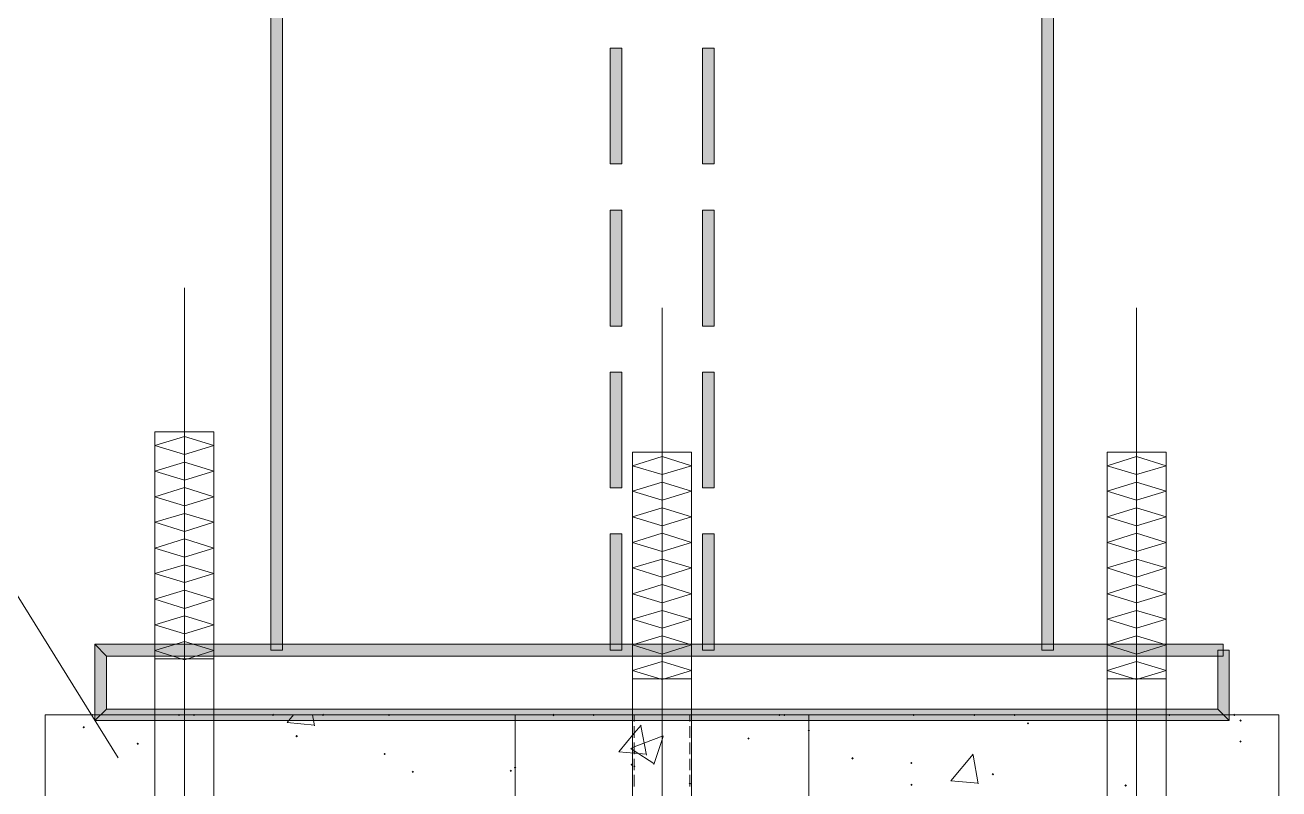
# Model space of a CAD drawing. Header units: millimetres. Extents: x 0 to 586, y 0 to 414.
# Drawn here: x 248.71 to 262.07, y 359.48 to 367.62 of the extents above; entities that cross this region are included whole.
import ezdxf

# ---------------------------------------------------------------- set-up
doc = ezdxf.new("R2010")
doc.units = ezdxf.units.MM

msp = doc.modelspace()

# ---------------------------------------------------------------- hatches: boundary and pattern name
h = msp.add_hatch(color=0)
h.dxf.hatch_style = 2
h.paths.add_polyline_path([(251.452944, 360.958694), (251.329472, 360.958694), (251.329472, 377.72975), (251.452944, 377.72975)])
h = msp.add_hatch(color=0)
h.dxf.hatch_style = 2
h.paths.add_polyline_path([(259.669139, 360.958694), (259.545667, 360.958694), (259.545667, 377.72975), (259.669139, 377.72975)])
h = msp.add_hatch(color=0)
h.dxf.hatch_style = 2
h.paths.add_polyline_path([(254.945444, 366.141), (254.945444, 367.372194), (255.068917, 367.372194), (255.068917, 366.141)])
h = msp.add_hatch(color=0)
h.dxf.hatch_style = 2
h.paths.add_polyline_path([(255.929694, 366.141), (255.929694, 367.372194), (256.053167, 367.372194), (256.053167, 366.141)])
h = msp.add_hatch(color=0)
h.dxf.hatch_style = 2
h.paths.add_polyline_path([(254.945444, 364.412389), (254.945444, 365.647111), (255.068917, 365.647111), (255.068917, 364.412389)])
h = msp.add_hatch(color=0)
h.dxf.hatch_style = 2
h.paths.add_polyline_path([(255.929694, 364.412389), (255.929694, 365.647111), (256.053167, 365.647111), (256.053167, 364.412389)])
h = msp.add_hatch(color=0)
h.dxf.hatch_style = 2
h.paths.add_polyline_path([(254.945444, 362.687306), (254.945444, 363.922028), (255.068917, 363.922028), (255.068917, 362.687306)])
h = msp.add_hatch(color=0)
h.dxf.hatch_style = 2
h.paths.add_polyline_path([(255.929694, 362.687306), (255.929694, 363.922028), (256.053167, 363.922028), (256.053167, 362.687306)])
h = msp.add_hatch(color=0)
h.dxf.hatch_style = 2
h.paths.add_polyline_path([(254.945444, 360.958694), (254.945444, 362.196944), (255.068917, 362.196944), (255.068917, 360.958694)])
h = msp.add_hatch(color=0)
h.dxf.hatch_style = 2
h.paths.add_polyline_path([(255.929694, 360.958694), (255.929694, 362.196944), (256.053167, 362.196944), (256.053167, 360.958694)])
h = msp.add_hatch(color=0)
h.dxf.hatch_style = 2
h.paths.add_polyline_path([(261.478889, 361.022194), (261.478889, 360.895194), (249.579694, 360.895194), (249.456222, 361.022194)])
h = msp.add_hatch(color=0)
h.dxf.hatch_style = 2
h.paths.add_polyline_path([(249.456222, 361.022194), (249.579694, 360.895194), (249.579694, 360.33075), (249.456222, 360.207278)])
h = msp.add_hatch(color=0)
h.dxf.hatch_style = 2
h.paths.add_polyline_path([(261.542389, 360.207278), (261.418917, 360.33075), (261.418917, 360.958694), (261.542389, 360.958694)])
h = msp.add_hatch(color=0)
h.dxf.hatch_style = 2
h.paths.add_polyline_path([(249.456222, 360.207278), (249.579694, 360.33075), (261.418917, 360.33075), (261.542389, 360.207278)])
h = msp.add_hatch(color=0)
h.dxf.hatch_style = 2
h.paths.add_polyline_path([(249.428, 360.254197), (249.414947, 360.26725), (249.428, 360.280303), (249.441053, 360.26725)])
h = msp.add_hatch(color=0)
h.dxf.hatch_style = 2
h.paths.add_polyline_path([(250.352278, 360.254197), (250.339225, 360.26725), (250.352278, 360.280303), (250.365331, 360.26725)])
h = msp.add_hatch(color=0)
h.dxf.hatch_style = 2
h.paths.add_polyline_path([(250.511028, 360.254197), (250.497975, 360.26725), (250.511028, 360.280303), (250.524081, 360.26725)])
h = msp.add_hatch(color=0)
h.dxf.hatch_style = 2
h.paths.add_polyline_path([(250.511028, 360.254197), (250.497975, 360.26725), (250.511028, 360.280303), (250.524081, 360.26725)])
h = msp.add_hatch(color=0)
h.dxf.hatch_style = 2
h.paths.add_polyline_path([(251.354167, 360.254197), (251.341114, 360.26725), (251.354167, 360.280303), (251.367219, 360.26725)])
h = msp.add_hatch(color=0)
h.dxf.hatch_style = 2
h.paths.add_polyline_path([(251.886861, 360.254197), (251.873808, 360.26725), (251.886861, 360.280303), (251.899914, 360.26725)])
h = msp.add_hatch(color=0)
h.dxf.hatch_style = 2
h.paths.add_polyline_path([(252.588889, 360.254197), (252.575836, 360.26725), (252.588889, 360.280303), (252.601942, 360.26725)])
h = msp.add_hatch(color=0)
h.dxf.hatch_style = 2
h.paths.add_polyline_path([(254.342194, 360.254197), (254.329142, 360.26725), (254.342194, 360.280303), (254.355247, 360.26725)])
h = msp.add_hatch(color=0)
h.dxf.hatch_style = 2
h.paths.add_polyline_path([(254.769056, 360.254197), (254.756003, 360.26725), (254.769056, 360.280303), (254.782108, 360.26725)])
h = msp.add_hatch(color=0)
h.dxf.hatch_style = 2
h.paths.add_polyline_path([(254.769056, 360.254197), (254.756003, 360.26725), (254.769056, 360.280303), (254.782108, 360.26725)])
h = msp.add_hatch(color=0)
h.dxf.hatch_style = 2
h.paths.add_polyline_path([(256.748139, 360.254197), (256.735086, 360.26725), (256.748139, 360.280303), (256.761192, 360.26725)])
h = msp.add_hatch(color=0)
h.dxf.hatch_style = 2
h.paths.add_polyline_path([(256.748139, 360.254197), (256.735086, 360.26725), (256.748139, 360.280303), (256.761192, 360.26725)])
h = msp.add_hatch(color=0)
h.dxf.hatch_style = 2
h.paths.add_polyline_path([(256.801056, 360.254197), (256.788003, 360.26725), (256.801056, 360.280303), (256.814108, 360.26725)])
h = msp.add_hatch(color=0)
h.dxf.hatch_style = 2
h.paths.add_polyline_path([(258.180417, 360.254197), (258.167364, 360.26725), (258.180417, 360.280303), (258.193469, 360.26725)])
h = msp.add_hatch(color=0)
h.dxf.hatch_style = 2
h.paths.add_polyline_path([(258.180417, 360.254197), (258.167364, 360.26725), (258.180417, 360.280303), (258.193469, 360.26725)])
h = msp.add_hatch(color=0)
h.dxf.hatch_style = 2
h.paths.add_polyline_path([(258.826, 360.254197), (258.812947, 360.26725), (258.826, 360.280303), (258.839053, 360.26725)])
h = msp.add_hatch(color=0)
h.dxf.hatch_style = 2
h.paths.add_polyline_path([(258.826, 360.254197), (258.812947, 360.26725), (258.826, 360.280303), (258.839053, 360.26725)])
h = msp.add_hatch(color=0)
h.dxf.hatch_style = 2
h.paths.add_polyline_path([(259.256389, 360.254197), (259.243336, 360.26725), (259.256389, 360.280303), (259.269442, 360.26725)])
h = msp.add_hatch(color=0)
h.dxf.hatch_style = 2
h.paths.add_polyline_path([(259.256389, 360.254197), (259.243336, 360.26725), (259.256389, 360.280303), (259.269442, 360.26725)])
h = msp.add_hatch(color=0)
h.dxf.hatch_style = 2
h.paths.add_polyline_path([(259.256389, 360.254197), (259.243336, 360.26725), (259.256389, 360.280303), (259.269442, 360.26725)])
h = msp.add_hatch(color=0)
h.dxf.hatch_style = 2
h.paths.add_polyline_path([(260.903861, 360.254197), (260.890808, 360.26725), (260.903861, 360.280303), (260.916914, 360.26725)])
h = msp.add_hatch(color=0)
h.dxf.hatch_style = 2
h.paths.add_polyline_path([(261.595306, 360.254197), (261.582253, 360.26725), (261.595306, 360.280303), (261.608358, 360.26725)])
h = msp.add_hatch(color=0)
h.dxf.hatch_style = 2
h.paths.add_polyline_path([(261.595306, 360.254197), (261.582253, 360.26725), (261.595306, 360.280303), (261.608358, 360.26725)])
h = msp.add_hatch(color=0)
h.dxf.hatch_style = 2
h.paths.add_polyline_path([(261.662333, 360.194225), (261.649281, 360.207278), (261.662333, 360.220331), (261.675386, 360.207278)])
h = msp.add_hatch(color=0)
h.dxf.hatch_style = 2
h.paths.add_polyline_path([(249.336278, 360.123669), (249.323225, 360.136722), (249.336278, 360.149775), (249.349331, 360.136722)])
h = msp.add_hatch(color=0)
h.dxf.hatch_style = 2
h.paths.add_polyline_path([(249.336278, 360.123669), (249.323225, 360.136722), (249.336278, 360.149775), (249.349331, 360.136722)])
h = msp.add_hatch(color=0)
h.dxf.hatch_style = 2
h.paths.add_polyline_path([(257.062111, 360.088392), (257.049058, 360.101444), (257.062111, 360.114497), (257.075164, 360.101444)])
h = msp.add_hatch(color=0)
h.dxf.hatch_style = 2
h.paths.add_polyline_path([(257.062111, 360.088392), (257.049058, 360.101444), (257.062111, 360.114497), (257.075164, 360.101444)])
h = msp.add_hatch(color=0)
h.dxf.hatch_style = 2
h.paths.add_polyline_path([(257.062111, 360.088392), (257.049058, 360.101444), (257.062111, 360.114497), (257.075164, 360.101444)])
h = msp.add_hatch(color=0)
h.dxf.hatch_style = 2
h.paths.add_polyline_path([(259.3975, 360.166003), (259.384447, 360.179056), (259.3975, 360.192108), (259.410553, 360.179056)])
h = msp.add_hatch(color=0)
h.dxf.hatch_style = 2
h.paths.add_polyline_path([(249.911306, 359.947281), (249.898253, 359.960333), (249.911306, 359.973386), (249.924358, 359.960333)])
h = msp.add_hatch(color=0)
h.dxf.hatch_style = 2
h.paths.add_polyline_path([(251.604639, 360.028419), (251.591586, 360.041472), (251.604639, 360.054525), (251.617692, 360.041472)])
h = msp.add_hatch(color=0)
h.dxf.hatch_style = 2
h.paths.add_polyline_path([(256.420056, 360.003725), (256.407003, 360.016778), (256.420056, 360.029831), (256.433108, 360.016778)])
h = msp.add_hatch(color=0)
h.dxf.hatch_style = 2
h.paths.add_polyline_path([(261.662333, 359.971975), (261.649281, 359.985028), (261.662333, 359.998081), (261.675386, 359.985028)])
h = msp.add_hatch(color=0)
h.dxf.hatch_style = 2
h.paths.add_polyline_path([(252.543028, 359.837919), (252.529975, 359.850972), (252.543028, 359.864025), (252.556081, 359.850972)])
h = msp.add_hatch(color=0)
h.dxf.hatch_style = 2
h.paths.add_polyline_path([(255.202972, 359.859086), (255.189919, 359.872139), (255.202972, 359.885192), (255.216025, 359.872139)])
h = msp.add_hatch(color=0)
h.dxf.hatch_style = 2
h.paths.add_polyline_path([(255.202972, 359.859086), (255.189919, 359.872139), (255.202972, 359.885192), (255.216025, 359.872139)])
h = msp.add_hatch(color=0)
h.dxf.hatch_style = 2
h.paths.add_polyline_path([(255.202972, 359.859086), (255.189919, 359.872139), (255.202972, 359.885192), (255.216025, 359.872139)])
h = msp.add_hatch(color=0)
h.dxf.hatch_style = 2
h.paths.add_polyline_path([(257.527778, 359.792058), (257.514725, 359.805111), (257.527778, 359.818164), (257.540831, 359.805111)])
h = msp.add_hatch(color=0)
h.dxf.hatch_style = 2
h.paths.add_polyline_path([(257.527778, 359.792058), (257.514725, 359.805111), (257.527778, 359.818164), (257.540831, 359.805111)])
h = msp.add_hatch(color=0)
h.dxf.hatch_style = 2
h.paths.add_polyline_path([(252.842889, 359.647419), (252.829836, 359.660472), (252.842889, 359.673525), (252.855942, 359.660472)])
h = msp.add_hatch(color=0)
h.dxf.hatch_style = 2
h.paths.add_polyline_path([(253.887111, 359.658003), (253.874058, 359.671056), (253.887111, 359.684108), (253.900164, 359.671056)])
h = msp.add_hatch(color=0)
h.dxf.hatch_style = 2
h.paths.add_polyline_path([(253.932972, 359.693281), (253.919919, 359.706333), (253.932972, 359.719386), (253.946025, 359.706333)])
h = msp.add_hatch(color=0)
h.dxf.hatch_style = 2
h.paths.add_polyline_path([(253.932972, 359.693281), (253.919919, 359.706333), (253.932972, 359.719386), (253.946025, 359.706333)])
h = msp.add_hatch(color=0)
h.dxf.hatch_style = 2
h.paths.add_polyline_path([(253.932972, 359.693281), (253.919919, 359.706333), (253.932972, 359.719386), (253.946025, 359.706333)])
h = msp.add_hatch(color=0)
h.dxf.hatch_style = 2
h.paths.add_polyline_path([(255.17475, 359.725031), (255.161697, 359.738083), (255.17475, 359.751136), (255.187803, 359.738083)])
h = msp.add_hatch(color=0)
h.dxf.hatch_style = 2
h.paths.add_polyline_path([(255.202972, 359.707392), (255.189919, 359.720444), (255.202972, 359.733497), (255.216025, 359.720444)])
h = msp.add_hatch(color=0)
h.dxf.hatch_style = 2
h.paths.add_polyline_path([(255.202972, 359.707392), (255.189919, 359.720444), (255.202972, 359.733497), (255.216025, 359.720444)])
h = msp.add_hatch(color=0)
h.dxf.hatch_style = 2
h.paths.add_polyline_path([(255.202972, 359.707392), (255.189919, 359.720444), (255.202972, 359.733497), (255.216025, 359.720444)])
h = msp.add_hatch(color=0)
h.dxf.hatch_style = 2
h.paths.add_polyline_path([(258.155722, 359.742669), (258.142669, 359.755722), (258.155722, 359.768775), (258.168775, 359.755722)])
h = msp.add_hatch(color=0)
h.dxf.hatch_style = 2
h.paths.add_polyline_path([(255.795639, 359.523947), (255.782586, 359.537), (255.795639, 359.550053), (255.808692, 359.537)])
h = msp.add_hatch(color=0)
h.dxf.hatch_style = 2
h.paths.add_polyline_path([(255.795639, 359.523947), (255.782586, 359.537), (255.795639, 359.550053), (255.808692, 359.537)])
h = msp.add_hatch(color=0)
h.dxf.hatch_style = 2
h.paths.add_polyline_path([(255.795639, 359.523947), (255.782586, 359.537), (255.795639, 359.550053), (255.808692, 359.537)])
h = msp.add_hatch(color=0)
h.dxf.hatch_style = 2
h.paths.add_polyline_path([(258.155722, 359.509836), (258.142669, 359.522889), (258.155722, 359.535942), (258.168775, 359.522889)])
h = msp.add_hatch(color=0)
h.dxf.hatch_style = 2
h.paths.add_polyline_path([(259.023556, 359.622725), (259.010503, 359.635778), (259.023556, 359.648831), (259.036608, 359.635778)])
h = msp.add_hatch(color=0)
h.dxf.hatch_style = 2
h.paths.add_polyline_path([(260.438194, 359.502781), (260.425142, 359.515833), (260.438194, 359.528886), (260.451247, 359.515833)])

# ---------------------------------------------------------------- linework, layer by layer
at = {"color": 0, "lineweight": 0}
for points in [[(251.452944, 360.958694), (251.329472, 360.958694), (251.329472, 377.72975), (251.452944, 377.72975)], [(259.669139, 360.958694), (259.545667, 360.958694), (259.545667, 377.72975), (259.669139, 377.72975)], [(254.945444, 366.141), (254.945444, 367.372194), (255.068917, 367.372194), (255.068917, 366.141)], [(255.929694, 366.141), (255.929694, 367.372194), (256.053167, 367.372194), (256.053167, 366.141)], [(254.945444, 364.412389), (254.945444, 365.647111), (255.068917, 365.647111), (255.068917, 364.412389)], [(255.929694, 364.412389), (255.929694, 365.647111), (256.053167, 365.647111), (256.053167, 364.412389)], [(254.945444, 362.687306), (254.945444, 363.922028), (255.068917, 363.922028), (255.068917, 362.687306)], [(255.929694, 362.687306), (255.929694, 363.922028), (256.053167, 363.922028), (256.053167, 362.687306)], [(254.945444, 360.958694), (254.945444, 362.196944), (255.068917, 362.196944), (255.068917, 360.958694)], [(255.929694, 360.958694), (255.929694, 362.196944), (256.053167, 362.196944), (256.053167, 360.958694)], [(261.478889, 361.022194), (261.478889, 360.895194), (249.579694, 360.895194), (249.456222, 361.022194)], [(249.456222, 361.022194), (249.579694, 360.895194), (249.579694, 360.33075), (249.456222, 360.207278)], [(261.542389, 360.207278), (261.418917, 360.33075), (261.418917, 360.958694), (261.542389, 360.958694)], [(249.456222, 360.207278), (249.579694, 360.33075), (261.418917, 360.33075), (261.542389, 360.207278)]]:
    msp.add_lwpolyline(points, close=True, dxfattribs=at)
for points in [[(250.408722, 364.818083), (250.408722, 338.998278)], [(255.499306, 364.606417), (255.499306, 338.783083)], [(260.554611, 364.606417), (260.554611, 338.783083)], [(249.703167, 359.812167), (247.530056, 363.304667)], [(250.09475, 340.215361), (250.09475, 363.2835)], [(250.09475, 363.2835), (250.722694, 363.2835)], [(250.722694, 340.215361), (250.722694, 363.2835)], [(250.722694, 363.138861), (250.408722, 363.234111), (250.09475, 363.138861)], [(250.09475, 363.138861), (250.408722, 363.043611), (250.722694, 363.138861)], [(255.185333, 340.000167), (255.185333, 363.068306)], [(255.813278, 363.068306), (255.185333, 363.068306)], [(255.813278, 362.923667), (255.499306, 363.022444), (255.185333, 362.923667)], [(255.813278, 340.000167), (255.813278, 363.068306)], [(260.240639, 340.000167), (260.240639, 363.068306)], [(260.868583, 363.068306), (260.240639, 363.068306)], [(260.868583, 362.923667), (260.554611, 363.022444), (260.240639, 362.923667)], [(260.868583, 340.000167), (260.868583, 363.068306)], [(250.722694, 362.867222), (250.408722, 362.962472), (250.09475, 362.867222)], [(250.09475, 362.867222), (250.408722, 362.768444), (250.722694, 362.867222)], [(255.185333, 362.923667), (255.499306, 362.828417), (255.813278, 362.923667)], [(260.240639, 362.923667), (260.554611, 362.828417), (260.868583, 362.923667)], [(255.813278, 362.652028), (255.499306, 362.747278), (255.185333, 362.652028)], [(260.868583, 362.652028), (260.554611, 362.747278), (260.240639, 362.652028)], [(250.722694, 362.592056), (250.408722, 362.690833), (250.09475, 362.592056)], [(255.185333, 362.652028), (255.499306, 362.556778), (255.813278, 362.652028)], [(260.240639, 362.652028), (260.554611, 362.556778), (260.868583, 362.652028)], [(250.09475, 362.592056), (250.408722, 362.496806), (250.722694, 362.592056)], [(255.813278, 362.380389), (255.499306, 362.475639), (255.185333, 362.380389)], [(260.868583, 362.380389), (260.554611, 362.475639), (260.240639, 362.380389)], [(250.722694, 362.320417), (250.408722, 362.415667), (250.09475, 362.320417)], [(255.185333, 362.380389), (255.499306, 362.281611), (255.813278, 362.380389)], [(260.240639, 362.380389), (260.554611, 362.281611), (260.868583, 362.380389)], [(250.09475, 362.320417), (250.408722, 362.221639), (250.722694, 362.320417)], [(255.813278, 362.105222), (255.499306, 362.204), (255.185333, 362.105222)], [(260.868583, 362.105222), (260.554611, 362.204), (260.240639, 362.105222)], [(250.722694, 362.04525), (250.408722, 362.144028), (250.09475, 362.04525)], [(255.185333, 362.105222), (255.499306, 362.009972), (255.813278, 362.105222)], [(260.240639, 362.105222), (260.554611, 362.009972), (260.868583, 362.105222)], [(250.09475, 362.04525), (250.408722, 361.95), (250.722694, 362.04525)], [(250.722694, 361.773611), (250.408722, 361.868861), (250.09475, 361.773611)], [(255.813278, 361.833583), (255.499306, 361.928833), (255.185333, 361.833583)], [(255.185333, 361.833583), (255.499306, 361.734806), (255.813278, 361.833583)], [(260.868583, 361.833583), (260.554611, 361.928833), (260.240639, 361.833583)], [(260.240639, 361.833583), (260.554611, 361.734806), (260.868583, 361.833583)], [(250.09475, 361.773611), (250.408722, 361.678361), (250.722694, 361.773611)], [(250.722694, 361.501972), (250.408722, 361.597222), (250.09475, 361.501972)], [(255.813278, 361.558417), (255.499306, 361.657194), (255.185333, 361.558417)], [(255.185333, 361.558417), (255.499306, 361.463167), (255.813278, 361.558417)], [(260.868583, 361.558417), (260.554611, 361.657194), (260.240639, 361.558417)], [(260.240639, 361.558417), (260.554611, 361.463167), (260.868583, 361.558417)], [(250.09475, 361.501972), (250.408722, 361.403194), (250.722694, 361.501972)], [(250.722694, 361.226806), (250.408722, 361.325583), (250.09475, 361.226806)], [(255.813278, 361.286778), (255.499306, 361.382028), (255.185333, 361.286778)], [(255.185333, 361.286778), (255.499306, 361.191528), (255.813278, 361.286778)], [(260.868583, 361.286778), (260.554611, 361.382028), (260.240639, 361.286778)], [(260.240639, 361.286778), (260.554611, 361.191528), (260.868583, 361.286778)], [(250.09475, 361.226806), (250.408722, 361.131556), (250.722694, 361.226806)], [(250.722694, 360.955167), (250.408722, 361.050417), (250.09475, 360.955167)], [(255.813278, 361.015139), (255.499306, 361.110389), (255.185333, 361.015139)], [(255.185333, 361.015139), (255.499306, 360.916361), (255.813278, 361.015139)], [(260.868583, 361.015139), (260.554611, 361.110389), (260.240639, 361.015139)], [(260.240639, 361.015139), (260.554611, 360.916361), (260.868583, 361.015139)], [(250.09475, 360.955167), (250.408722, 360.856389), (250.722694, 360.955167)], [(250.09475, 360.866972), (250.722694, 360.866972)], [(255.813278, 360.739972), (255.499306, 360.83875), (255.185333, 360.739972)], [(255.185333, 360.739972), (255.499306, 360.644722), (255.813278, 360.739972)], [(260.868583, 360.739972), (260.554611, 360.83875), (260.240639, 360.739972)], [(260.240639, 360.739972), (260.554611, 360.644722), (260.868583, 360.739972)], [(255.813278, 360.651778), (255.185333, 360.651778)], [(260.868583, 360.651778), (260.240639, 360.651778)], [(248.927056, 360.26725), (262.071556, 360.26725)], [(248.927056, 360.26725), (262.071556, 360.26725)], [(262.071556, 360.26725), (248.927056, 360.26725)], [(248.927056, 360.26725), (262.071556, 360.26725)], [(248.927056, 331.544083), (248.927056, 360.26725)], [(250.077111, 360.26725), (261.577667, 360.26725)], [(251.502333, 360.186111), (251.572889, 360.26725)], [(251.795139, 360.150833), (251.773972, 360.26725)], [(253.932972, 360.26725), (253.932972, 356.277333)], [(255.202972, 360.26725), (255.202972, 360.196694)], [(255.795639, 360.26725), (255.795639, 360.196694)], [(257.062111, 360.26725), (257.062111, 356.277333)], [(262.071556, 331.544083), (262.071556, 360.26725)], [(251.502333, 360.186111), (251.795139, 360.157889)], [(255.037167, 359.875667), (255.202972, 360.073222)], [(255.202972, 360.073222), (255.277056, 360.157889)], [(255.202972, 360.147306), (255.202972, 360.023833)], [(255.3335, 359.840389), (255.273528, 360.150833)], [(255.795639, 360.147306), (255.795639, 360.023833)], [(255.164167, 359.910944), (255.202972, 359.928583)], [(255.202972, 359.928583), (255.509889, 360.045)], [(255.202972, 359.974444), (255.202972, 359.850972)], [(255.411111, 359.738083), (255.509889, 360.037944)], [(255.795639, 359.974444), (255.795639, 359.850972)], [(255.037167, 359.875667), (255.202972, 359.861556)], [(255.164167, 359.910944), (255.202972, 359.88625)], [(255.202972, 359.88625), (255.411111, 359.748667)], [(255.202972, 359.861556), (255.3335, 359.850972)], [(255.202972, 359.801583), (255.202972, 359.678111)], [(255.795639, 359.801583), (255.795639, 359.678111)], [(258.575528, 359.565222), (258.811889, 359.850972)], [(258.868333, 359.533472), (258.811889, 359.840389)], [(255.202972, 359.628722), (255.202972, 359.50525)], [(255.795639, 359.628722), (255.795639, 359.50525)], [(258.575528, 359.565222), (258.868333, 359.540528)]]:
    msp.add_lwpolyline(points, dxfattribs=at)

doc.saveas('drawing.dxf')
